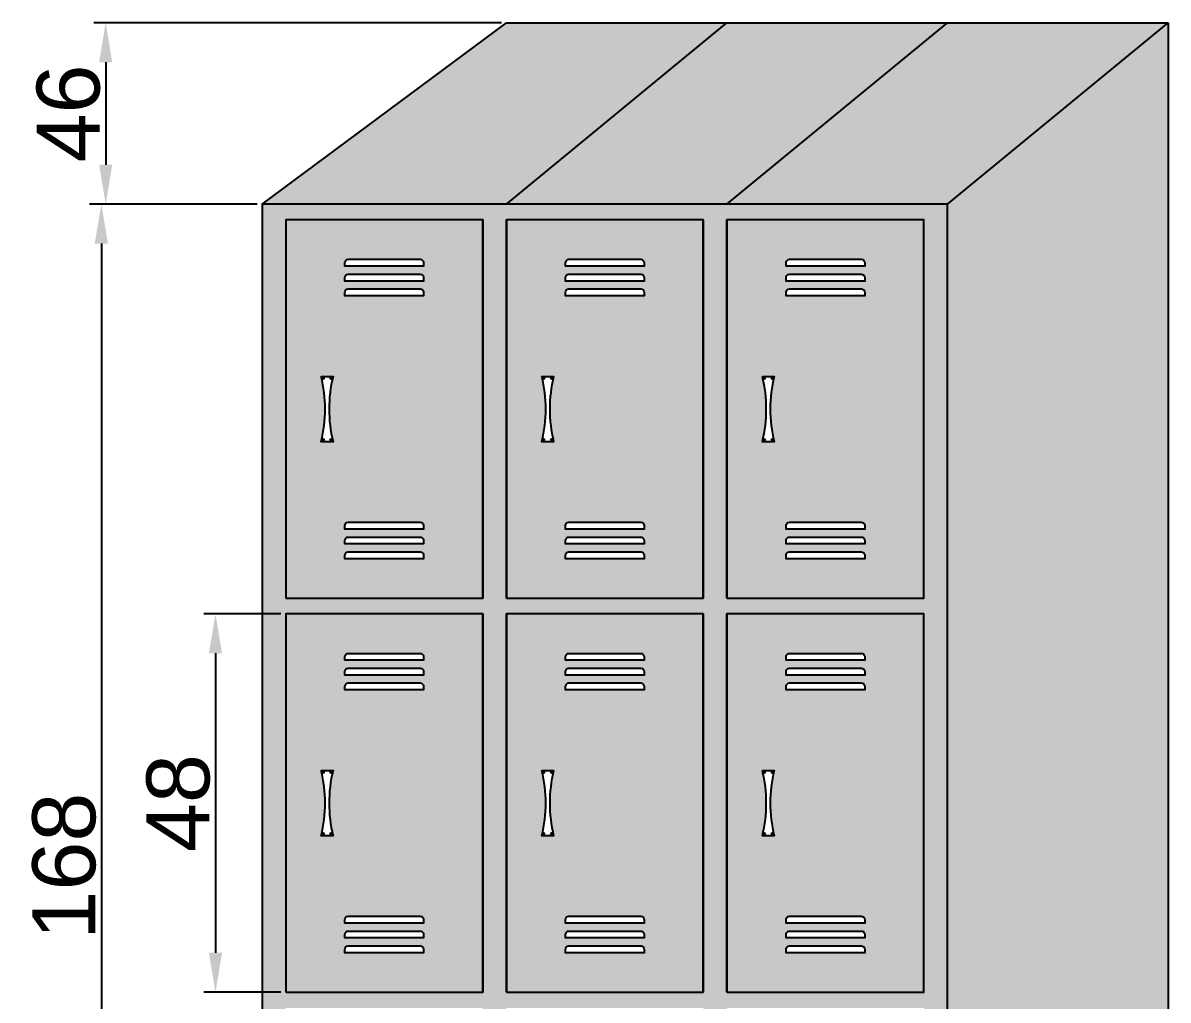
# Model space of a CAD drawing. Header units: millimetres. Extents: x 6614975 to 6624097, y 8742145 to 8746891.
# Drawn here: x 6615339.6 to 6615485, y 8742586 to 8742710 of the extents above; entities that cross this region are included whole.
import ezdxf

# ---------------------------------------------------------------- set-up
doc = ezdxf.new("R2010")
doc.units = ezdxf.units.MM
doc.styles.get("Standard").update_dxf_attribs({"font": 'arial.ttf'})
doc.dimstyles.new('ISO-25', dxfattribs={"dimtxt": 8, "dimasz": 5, "dimexe": 1.5, "dimexo": 0.625, "dimtad": 1, "dimtxsty": 'Standard', "dimcen": 2.5, "dimclrd": 1, "dimclre": 1, "dimclrt": 143, "dimadec": 0, "dimazin": 0, "dimtfac": 1, "dimtmove": 0, "dimatfit": 3, "dimfxl": 1, "dimarcsym": 0})

# ---------------------------------------------------------------- blocks, each defined once
blk = doc.blocks.new('*D218')
at = {"color": 1, "lineweight": -2, "transparency": 16777216}
for p, q in [((6615369.33, 8742687.04), (6615348.05, 8742687.04)), ((6615369.33, 8742519.04), (6615348.05, 8742519.04))]:
    blk.add_line(p, q, dxfattribs=at)
at = {"color": 1, "linetype": 'Continuous', "lineweight": -2, "transparency": 16777216}
blk.add_line((6615349.55, 8742682.04), (6615349.55, 8742524.04), dxfattribs=at)
at = {"color": 1, "transparency": 16777216}
for points in [[(6615348.72, 8742682.04), (6615350.38, 8742682.04), (6615349.55, 8742687.04)], [(6615348.72, 8742524.04), (6615350.38, 8742524.04), (6615349.55, 8742519.04)]]:
    blk.add_solid(points, dxfattribs=at)
at = {"layer": 'Defpoints', "color": 0, "transparency": 16777216}
for p in [(6615369.96, 8742687.04), (6615349.55, 8742519.04), (6615369.96, 8742519.04)]:
    blk.add_point(p, dxfattribs=at)
at = {"color": 143, "transparency": 16777216, "insert": (6615344.84, 8742603.04), "char_height": 8, "attachment_point": 5, "rotation": 90}
blk.add_mtext('168', dxfattribs=at)
blk = doc.blocks.new('*D219')
at = {"color": 1, "lineweight": -2, "transparency": 16777216}
for p, q in [((6615372.33, 8742635.04), (6615362.54, 8742635.04)), ((6615372.33, 8742587.04), (6615362.54, 8742587.04))]:
    blk.add_line(p, q, dxfattribs=at)
at = {"color": 1, "linetype": 'Continuous', "lineweight": -2, "transparency": 16777216}
blk.add_line((6615364.04, 8742630.04), (6615364.04, 8742592.04), dxfattribs=at)
at = {"color": 1, "transparency": 16777216}
for points in [[(6615363.2, 8742630.04), (6615364.87, 8742630.04), (6615364.04, 8742635.04)], [(6615363.2, 8742592.04), (6615364.87, 8742592.04), (6615364.04, 8742587.04)]]:
    blk.add_solid(points, dxfattribs=at)
at = {"layer": 'Defpoints', "color": 0, "transparency": 16777216}
for p in [(6615372.96, 8742635.04), (6615364.04, 8742587.04), (6615372.96, 8742587.04)]:
    blk.add_point(p, dxfattribs=at)
at = {"color": 143, "transparency": 16777216, "insert": (6615359.33, 8742611.04), "char_height": 8, "attachment_point": 5, "rotation": 90}
blk.add_mtext('48', dxfattribs=at)
blk = doc.blocks.new('*D221')
at = {"color": 1, "lineweight": -2, "transparency": 16777216}
for p, q in [((6615400.33, 8742710.04), (6615348.6, 8742710.04)), ((6615369.33, 8742687.04), (6615348.6, 8742687.04))]:
    blk.add_line(p, q, dxfattribs=at)
at = {"color": 1, "linetype": 'Continuous', "lineweight": -2, "transparency": 16777216}
blk.add_line((6615350.1, 8742705.04), (6615350.1, 8742692.04), dxfattribs=at)
at = {"color": 1, "transparency": 16777216}
for points in [[(6615349.27, 8742705.04), (6615350.93, 8742705.04), (6615350.1, 8742710.04)], [(6615349.27, 8742692.04), (6615350.93, 8742692.04), (6615350.1, 8742687.04)]]:
    blk.add_solid(points, dxfattribs=at)
at = {"layer": 'Defpoints', "color": 0, "transparency": 16777216}
for p in [(6615400.96, 8742710.04), (6615350.1, 8742687.04), (6615369.96, 8742687.04)]:
    blk.add_point(p, dxfattribs=at)
at = {"color": 143, "transparency": 16777216, "insert": (6615345.39, 8742698.54), "char_height": 8, "attachment_point": 5, "rotation": 90}
blk.add_mtext('46', dxfattribs=at)

msp = doc.modelspace()

# ---------------------------------------------------------------- hatches: boundary and pattern name
h = msp.add_hatch(color=8)
h.dxf.hatch_style = 1
h.paths.add_polyline_path([(6615428.959, 8742710.037), (6615400.959, 8742710.037), (6615369.959, 8742687.037), (6615400.959, 8742687.037)])
h = msp.add_hatch(color=8)
h.dxf.hatch_style = 1
h.paths.add_polyline_path([(6615456.959, 8742710.037), (6615428.959, 8742710.037), (6615400.959, 8742687.037), (6615428.959, 8742687.037)])
h = msp.add_hatch(color=8)
h.dxf.hatch_style = 1
h.paths.add_polyline_path([(6615484.959, 8742710.037), (6615456.959, 8742710.037), (6615428.959, 8742687.037), (6615456.959, 8742687.037)])
h = msp.add_hatch(color=8)
h.dxf.hatch_style = 1
h.paths.add_polyline_path([(6615484.959, 8742710.037), (6615456.959, 8742687.037), (6615456.959, 8742533.872), (6615481.959, 8742557.037), (6615481.959, 8742542.037), (6615484.959, 8742542.037)])
h = msp.add_hatch(color=8)
h.dxf.hatch_style = 1
h.paths.add_polyline_path([(6615456.959, 8742687.037), (6615425.959, 8742687.037), (6615397.959, 8742687.037), (6615369.959, 8742687.037), (6615369.959, 8742519.037), (6615372.959, 8742519.037), (6615372.959, 8742534.037), (6615397.959, 8742534.037), (6615428.959, 8742534.037), (6615453.959, 8742534.037), (6615453.959, 8742519.037), (6615456.959, 8742519.037)])
h.paths.add_polyline_path([(6615428.959, 8742635.037), (6615453.959, 8742635.037), (6615453.959, 8742587.037), (6615428.959, 8742587.037)], flags=16)
h.paths.add_polyline_path([(6615425.959, 8742587.037), (6615400.959, 8742587.037), (6615400.959, 8742635.037), (6615425.959, 8742635.037)], flags=16)
h.paths.add_polyline_path([(6615428.959, 8742637.037), (6615428.959, 8742685.037), (6615453.959, 8742685.037), (6615453.959, 8742637.037)], flags=16)
h.paths.add_polyline_path([(6615425.959, 8742637.037), (6615400.959, 8742637.037), (6615400.959, 8742685.037), (6615425.959, 8742685.037)], flags=16)
h.paths.add_polyline_path([(6615436.899, 8742630.037), (6615446.018, 8742630.037, -0.4142136), (6615446.459, 8742629.597), (6615446.459, 8742629.157), (6615436.459, 8742629.157), (6615436.459, 8742629.597, -0.4142136)], flags=0)
h.paths.add_polyline_path([(6615418.459, 8742629.597), (6615418.459, 8742629.157), (6615408.459, 8742629.157), (6615408.459, 8742629.597, -0.4142136), (6615408.899, 8742630.037), (6615418.018, 8742630.037, -0.4142136)], flags=0)
h.paths.add_polyline_path([(6615436.899, 8742628.157), (6615446.018, 8742628.157, -0.4142136), (6615446.459, 8742627.716), (6615446.459, 8742627.276), (6615436.459, 8742627.276), (6615436.459, 8742627.716, -0.4142136)], flags=0)
h.paths.add_polyline_path([(6615418.459, 8742627.716), (6615418.459, 8742627.276), (6615408.459, 8742627.276), (6615408.459, 8742627.716, -0.4142136), (6615408.899, 8742628.157), (6615418.018, 8742628.157, -0.4142136)], flags=0)
h.paths.add_polyline_path([(6615436.899, 8742626.276), (6615446.018, 8742626.276, -0.4142136), (6615446.459, 8742625.835), (6615446.459, 8742625.395), (6615436.459, 8742625.395), (6615436.459, 8742625.835, -0.4142136)], flags=0)
h.paths.add_polyline_path([(6615436.459, 8742642.037), (6615436.459, 8742642.478, -0.4142136), (6615436.899, 8742642.918), (6615446.018, 8742642.918, -0.4142136), (6615446.459, 8742642.478), (6615446.459, 8742642.037)], flags=0)
h.paths.add_polyline_path([(6615418.459, 8742625.835), (6615418.459, 8742625.395), (6615408.459, 8742625.395), (6615408.459, 8742625.835, -0.4142136), (6615408.899, 8742626.276), (6615418.018, 8742626.276, -0.4142136)], flags=0)
h.paths.add_polyline_path([(6615418.459, 8742642.037), (6615408.459, 8742642.037), (6615408.459, 8742642.478, -0.4142136), (6615408.899, 8742642.918), (6615418.018, 8742642.918, -0.4142136), (6615418.459, 8742642.478)], flags=0)
h.paths.add_polyline_path([(6615436.459, 8742643.918), (6615436.459, 8742644.359, -0.4142136), (6615436.899, 8742644.799), (6615446.018, 8742644.799, -0.4142136), (6615446.459, 8742644.359), (6615446.459, 8742643.918)], flags=0)
h.paths.add_polyline_path([(6615418.459, 8742643.918), (6615408.459, 8742643.918), (6615408.459, 8742644.359, -0.4142136), (6615408.899, 8742644.799), (6615418.018, 8742644.799, -0.4142136), (6615418.459, 8742644.359)], flags=0)
h.paths.add_polyline_path([(6615436.459, 8742645.799), (6615436.459, 8742646.24, -0.4142136), (6615436.899, 8742646.68), (6615446.018, 8742646.68, -0.4142136), (6615446.459, 8742646.24), (6615446.459, 8742645.799)], flags=0)
h.paths.add_polyline_path([(6615418.459, 8742645.799), (6615408.459, 8742645.799), (6615408.459, 8742646.24, -0.4142136), (6615408.899, 8742646.68), (6615418.018, 8742646.68, -0.4142136), (6615418.459, 8742646.24)], flags=0)
h.paths.add_polyline_path([(6615433.459, 8742615.179), (6615434.959, 8742615.179, 0.1207012), (6615434.959, 8742606.896), (6615433.459, 8742606.896, 0.120703)], flags=0)
h.paths.add_polyline_path([(6615433.809, 8742614.929, -1), (6615433.609, 8742614.929, -1)], flags=0)
h.paths.add_polyline_path([(6615434.809, 8742614.929, -1), (6615434.609, 8742614.929, -1)], flags=0)
h.paths.add_polyline_path([(6615433.459, 8742665.179), (6615434.959, 8742665.179, 0.1207012), (6615434.959, 8742656.896), (6615433.459, 8742656.896, 0.120703)], flags=0)
h.paths.add_polyline_path([(6615433.609, 8742657.146, -1), (6615433.809, 8742657.146, -1)], flags=0)
h.paths.add_polyline_path([(6615434.609, 8742657.146, -1), (6615434.809, 8742657.146, -1)], flags=0)
h.paths.add_polyline_path([(6615433.809, 8742607.146, -1), (6615433.609, 8742607.146, -1)], flags=0)
h.paths.add_polyline_path([(6615434.809, 8742607.146, -1), (6615434.609, 8742607.146, -1)], flags=0)
h.paths.add_polyline_path([(6615406.959, 8742615.179, 0.1207012), (6615406.959, 8742606.896), (6615405.459, 8742606.896, 0.120703), (6615405.459, 8742615.179)], flags=0)
h.paths.add_polyline_path([(6615406.609, 8742614.929, -1), (6615406.809, 8742614.929, -1)], flags=0)
h.paths.add_polyline_path([(6615405.609, 8742614.929, -1), (6615405.809, 8742614.929, -1)], flags=0)
h.paths.add_polyline_path([(6615397.959, 8742587.037), (6615372.959, 8742587.037), (6615372.959, 8742635.037), (6615397.959, 8742635.037)], flags=16)
h.paths.add_polyline_path([(6615397.959, 8742637.037), (6615372.959, 8742637.037), (6615372.959, 8742685.037), (6615397.959, 8742685.037)], flags=16)
h.paths.add_polyline_path([(6615406.959, 8742656.896), (6615405.459, 8742656.896, 0.120703), (6615405.459, 8742665.179), (6615406.959, 8742665.179, 0.1207012)], flags=0)
h.paths.add_polyline_path([(6615406.609, 8742657.146, -1), (6615406.809, 8742657.146, -1)], flags=0)
h.paths.add_polyline_path([(6615433.609, 8742664.929, -1), (6615433.809, 8742664.929, -1)], flags=0)
h.paths.add_polyline_path([(6615434.609, 8742664.929, -1), (6615434.809, 8742664.929, -1)], flags=0)
h.paths.add_polyline_path([(6615405.609, 8742657.146, -1), (6615405.809, 8742657.146, -1)], flags=0)
h.paths.add_polyline_path([(6615406.609, 8742607.146, -1), (6615406.809, 8742607.146, -1)], flags=0)
h.paths.add_polyline_path([(6615405.609, 8742607.146, -1), (6615405.809, 8742607.146, -1)], flags=0)
h.paths.add_polyline_path([(6615406.609, 8742664.929, -1), (6615406.809, 8742664.929, -1)], flags=0)
h.paths.add_polyline_path([(6615390.459, 8742629.597), (6615390.459, 8742629.157), (6615380.459, 8742629.157), (6615380.459, 8742629.597, -0.4142136), (6615380.899, 8742630.037), (6615390.018, 8742630.037, -0.4142136)], flags=0)
h.paths.add_polyline_path([(6615390.459, 8742627.716), (6615390.459, 8742627.276), (6615380.459, 8742627.276), (6615380.459, 8742627.716, -0.4142136), (6615380.899, 8742628.157), (6615390.018, 8742628.157, -0.4142136)], flags=0)
h.paths.add_polyline_path([(6615405.609, 8742664.929, -1), (6615405.809, 8742664.929, -1)], flags=0)
h.paths.add_polyline_path([(6615390.459, 8742642.037), (6615380.459, 8742642.037), (6615380.459, 8742642.478, -0.4142136), (6615380.899, 8742642.918), (6615390.018, 8742642.918, -0.4142136), (6615390.459, 8742642.478)], flags=0)
h.paths.add_polyline_path([(6615390.459, 8742625.835), (6615390.459, 8742625.395), (6615380.459, 8742625.395), (6615380.459, 8742625.835, -0.4142136), (6615380.899, 8742626.276), (6615390.018, 8742626.276, -0.4142136)], flags=0)
h.paths.add_polyline_path([(6615436.899, 8742596.68), (6615446.018, 8742596.68, -0.4142136), (6615446.459, 8742596.24), (6615446.459, 8742595.799), (6615436.459, 8742595.799), (6615436.459, 8742596.24, -0.4142136)], flags=0)
h.paths.add_polyline_path([(6615418.459, 8742596.24), (6615418.459, 8742595.799), (6615408.459, 8742595.799), (6615408.459, 8742596.24, -0.4142136), (6615408.899, 8742596.68), (6615418.018, 8742596.68, -0.4142136)], flags=0)
h.paths.add_polyline_path([(6615390.459, 8742643.918), (6615380.459, 8742643.918), (6615380.459, 8742644.359, -0.4142136), (6615380.899, 8742644.799), (6615390.018, 8742644.799, -0.4142136), (6615390.459, 8742644.359)], flags=0)
h.paths.add_polyline_path([(6615390.459, 8742645.799), (6615380.459, 8742645.799), (6615380.459, 8742646.24, -0.4142136), (6615380.899, 8742646.68), (6615390.018, 8742646.68, -0.4142136), (6615390.459, 8742646.24)], flags=0)
h.paths.add_polyline_path([(6615436.899, 8742594.799), (6615446.018, 8742594.799, -0.4142136), (6615446.459, 8742594.359), (6615446.459, 8742593.918), (6615436.459, 8742593.918), (6615436.459, 8742594.359, -0.4142136)], flags=0)
h.paths.add_polyline_path([(6615418.459, 8742594.359), (6615418.459, 8742593.918), (6615408.459, 8742593.918), (6615408.459, 8742594.359, -0.4142136), (6615408.899, 8742594.799), (6615418.018, 8742594.799, -0.4142136)], flags=0)
h.paths.add_polyline_path([(6615436.899, 8742592.918), (6615446.018, 8742592.918, -0.4142136), (6615446.459, 8742592.478), (6615446.459, 8742592.037), (6615436.459, 8742592.037), (6615436.459, 8742592.478, -0.4142136)], flags=0)
h.paths.add_polyline_path([(6615418.459, 8742592.478), (6615418.459, 8742592.037), (6615408.459, 8742592.037), (6615408.459, 8742592.478, -0.4142136), (6615408.899, 8742592.918), (6615418.018, 8742592.918, -0.4142136)], flags=0)
h.paths.add_polyline_path([(6615436.459, 8742675.395), (6615436.459, 8742675.835, -0.4142136), (6615436.899, 8742676.276), (6615446.018, 8742676.276, -0.4142136), (6615446.459, 8742675.835), (6615446.459, 8742675.395)], flags=0)
h.paths.add_polyline_path([(6615418.459, 8742675.395), (6615408.459, 8742675.395), (6615408.459, 8742675.835, -0.4142136), (6615408.899, 8742676.276), (6615418.018, 8742676.276, -0.4142136), (6615418.459, 8742675.835)], flags=0)
h.paths.add_polyline_path([(6615436.459, 8742677.276), (6615436.459, 8742677.716, -0.4142136), (6615436.899, 8742678.157), (6615446.018, 8742678.157, -0.4142136), (6615446.459, 8742677.716), (6615446.459, 8742677.276)], flags=0)
h.paths.add_polyline_path([(6615418.459, 8742677.276), (6615408.459, 8742677.276), (6615408.459, 8742677.716, -0.4142136), (6615408.899, 8742678.157), (6615418.018, 8742678.157, -0.4142136), (6615418.459, 8742677.716)], flags=0)
h.paths.add_polyline_path([(6615436.459, 8742679.157), (6615436.459, 8742679.597, -0.4142136), (6615436.899, 8742680.037), (6615446.018, 8742680.037, -0.4142136), (6615446.459, 8742679.597), (6615446.459, 8742679.157)], flags=0)
h.paths.add_polyline_path([(6615418.459, 8742679.157), (6615408.459, 8742679.157), (6615408.459, 8742679.597, -0.4142136), (6615408.899, 8742680.037), (6615418.018, 8742680.037, -0.4142136), (6615418.459, 8742679.597)], flags=0)
h.paths.add_polyline_path([(6615428.959, 8742585.037), (6615453.959, 8742585.037), (6615453.959, 8742537.037), (6615428.959, 8742537.037)], flags=16)
h.paths.add_polyline_path([(6615425.959, 8742585.037), (6615425.959, 8742537.037), (6615400.959, 8742537.037), (6615400.959, 8742585.037)], flags=16)
h.paths.add_polyline_path([(6615378.959, 8742615.179, 0.1207012), (6615378.959, 8742606.896), (6615377.459, 8742606.896, 0.120703), (6615377.459, 8742615.179)], flags=0)
h.paths.add_polyline_path([(6615378.609, 8742614.929, -1), (6615378.809, 8742614.929, -1)], flags=0)
h.paths.add_polyline_path([(6615390.459, 8742596.24), (6615390.459, 8742595.799), (6615380.459, 8742595.799), (6615380.459, 8742596.24, -0.4142136), (6615380.899, 8742596.68), (6615390.018, 8742596.68, -0.4142136)], flags=0)
h.paths.add_polyline_path([(6615377.609, 8742614.929, -1), (6615377.809, 8742614.929, -1)], flags=0)
h.paths.add_polyline_path([(6615378.959, 8742656.896), (6615377.459, 8742656.896, 0.120703), (6615377.459, 8742665.179), (6615378.959, 8742665.179, 0.1207012)], flags=0)
h.paths.add_polyline_path([(6615378.609, 8742657.146, -1), (6615378.809, 8742657.146, -1)], flags=0)
h.paths.add_polyline_path([(6615390.459, 8742594.359), (6615390.459, 8742593.918), (6615380.459, 8742593.918), (6615380.459, 8742594.359, -0.4142136), (6615380.899, 8742594.799), (6615390.018, 8742594.799, -0.4142136)], flags=0)
h.paths.add_polyline_path([(6615436.899, 8742580.037), (6615446.018, 8742580.037, -0.4142136), (6615446.459, 8742579.597), (6615446.459, 8742579.157), (6615436.459, 8742579.157), (6615436.459, 8742579.597, -0.4142136)], flags=0)
h.paths.add_polyline_path([(6615418.018, 8742580.037, -0.4142136), (6615418.459, 8742579.597), (6615418.459, 8742579.157), (6615408.459, 8742579.157), (6615408.459, 8742579.597, -0.4142136), (6615408.899, 8742580.037)], flags=0)
h.paths.add_polyline_path([(6615377.609, 8742657.146, -1), (6615377.809, 8742657.146, -1)], flags=0)
h.paths.add_polyline_path([(6615390.459, 8742592.478), (6615390.459, 8742592.037), (6615380.459, 8742592.037), (6615380.459, 8742592.478, -0.4142136), (6615380.899, 8742592.918), (6615390.018, 8742592.918, -0.4142136)], flags=0)
h.paths.add_polyline_path([(6615390.459, 8742675.395), (6615380.459, 8742675.395), (6615380.459, 8742675.835, -0.4142136), (6615380.899, 8742676.276), (6615390.018, 8742676.276, -0.4142136), (6615390.459, 8742675.835)], flags=0)
h.paths.add_polyline_path([(6615378.609, 8742607.146, -1), (6615378.809, 8742607.146, -1)], flags=0)
h.paths.add_polyline_path([(6615436.899, 8742578.157), (6615446.018, 8742578.157, -0.4142136), (6615446.459, 8742577.716), (6615446.459, 8742577.276), (6615436.459, 8742577.276), (6615436.459, 8742577.716, -0.4142136)], flags=0)
h.paths.add_polyline_path([(6615418.018, 8742578.157, -0.4142136), (6615418.459, 8742577.716), (6615418.459, 8742577.276), (6615408.459, 8742577.276), (6615408.459, 8742577.716, -0.4142136), (6615408.899, 8742578.157)], flags=0)
h.paths.add_polyline_path([(6615377.609, 8742607.146, -1), (6615377.809, 8742607.146, -1)], flags=0)
h.paths.add_polyline_path([(6615390.459, 8742677.276), (6615380.459, 8742677.276), (6615380.459, 8742677.716, -0.4142136), (6615380.899, 8742678.157), (6615390.018, 8742678.157, -0.4142136), (6615390.459, 8742677.716)], flags=0)
h.paths.add_polyline_path([(6615397.959, 8742585.037), (6615397.959, 8742537.037), (6615372.959, 8742537.037), (6615372.959, 8742585.037)], flags=16)
h.paths.add_polyline_path([(6615378.609, 8742664.929, -1), (6615378.809, 8742664.929, -1)], flags=0)
h.paths.add_polyline_path([(6615436.899, 8742576.276), (6615446.018, 8742576.276, -0.4142136), (6615446.459, 8742575.835), (6615446.459, 8742575.395), (6615436.459, 8742575.395), (6615436.459, 8742575.835, -0.4142136)], flags=0)
h.paths.add_polyline_path([(6615418.018, 8742576.276, -0.4142136), (6615418.459, 8742575.835), (6615418.459, 8742575.395), (6615408.459, 8742575.395), (6615408.459, 8742575.835, -0.4142136), (6615408.899, 8742576.276)], flags=0)
h.paths.add_polyline_path([(6615390.459, 8742679.157), (6615380.459, 8742679.157), (6615380.459, 8742679.597, -0.4142136), (6615380.899, 8742680.037), (6615390.018, 8742680.037, -0.4142136), (6615390.459, 8742679.597)], flags=0)
h.paths.add_polyline_path([(6615377.609, 8742664.929, -1), (6615377.809, 8742664.929, -1)], flags=0)
h.paths.add_polyline_path([(6615390.459, 8742579.597), (6615390.459, 8742579.157), (6615380.459, 8742579.157), (6615380.459, 8742579.597, -0.4142136), (6615380.899, 8742580.037), (6615390.018, 8742580.037, -0.4142136)], flags=0)
h.paths.add_polyline_path([(6615390.459, 8742577.716), (6615390.459, 8742577.276), (6615380.459, 8742577.276), (6615380.459, 8742577.716, -0.4142136), (6615380.899, 8742578.157), (6615390.018, 8742578.157, -0.4142136)], flags=0)
h.paths.add_polyline_path([(6615390.459, 8742575.835), (6615390.459, 8742575.395), (6615380.459, 8742575.395), (6615380.459, 8742575.835, -0.4142136), (6615380.899, 8742576.276), (6615390.018, 8742576.276, -0.4142136)], flags=0)
h.paths.add_polyline_path([(6615433.459, 8742565.179), (6615434.959, 8742565.179, 0.1207012), (6615434.959, 8742556.896), (6615433.459, 8742556.896, 0.120703)], flags=0)
h.paths.add_polyline_path([(6615433.809, 8742564.929, -1), (6615433.609, 8742564.929, -1)], flags=0)
h.paths.add_polyline_path([(6615434.809, 8742564.929, -1), (6615434.609, 8742564.929, -1)], flags=0)
h.paths.add_polyline_path([(6615406.959, 8742565.179, 0.1207012), (6615406.959, 8742556.896), (6615405.459, 8742556.896, 0.120703), (6615405.459, 8742565.179)], flags=0)
h.paths.add_polyline_path([(6615406.809, 8742564.929, -1), (6615406.609, 8742564.929, -1)], flags=0)
h.paths.add_polyline_path([(6615405.809, 8742564.929, -1), (6615405.609, 8742564.929, -1)], flags=0)
h.paths.add_polyline_path([(6615433.809, 8742557.146, -1), (6615433.609, 8742557.146, -1)], flags=0)
h.paths.add_polyline_path([(6615434.809, 8742557.146, -1), (6615434.609, 8742557.146, -1)], flags=0)
h.paths.add_polyline_path([(6615406.809, 8742557.146, -1), (6615406.609, 8742557.146, -1)], flags=0)
h.paths.add_polyline_path([(6615405.809, 8742557.146, -1), (6615405.609, 8742557.146, -1)], flags=0)
h.paths.add_polyline_path([(6615378.959, 8742565.179, 0.1207012), (6615378.959, 8742556.896), (6615377.459, 8742556.896, 0.120703), (6615377.459, 8742565.179)], flags=0)
h.paths.add_polyline_path([(6615378.609, 8742564.929, -1), (6615378.809, 8742564.929, -1)], flags=0)
h.paths.add_polyline_path([(6615377.609, 8742564.929, -1), (6615377.809, 8742564.929, -1)], flags=0)
h.paths.add_polyline_path([(6615436.899, 8742546.68), (6615446.018, 8742546.68, -0.4142136), (6615446.459, 8742546.24), (6615446.459, 8742545.799), (6615436.459, 8742545.799), (6615436.459, 8742546.24, -0.4142136)], flags=0)
h.paths.add_polyline_path([(6615418.018, 8742546.68, -0.4142136), (6615418.459, 8742546.24), (6615418.459, 8742545.799), (6615408.459, 8742545.799), (6615408.459, 8742546.24, -0.4142136), (6615408.899, 8742546.68)], flags=0)
h.paths.add_polyline_path([(6615436.899, 8742544.799), (6615446.018, 8742544.799, -0.4142136), (6615446.459, 8742544.359), (6615446.459, 8742543.918), (6615436.459, 8742543.918), (6615436.459, 8742544.359, -0.4142136)], flags=0)
h.paths.add_polyline_path([(6615418.018, 8742544.799, -0.4142136), (6615418.459, 8742544.359), (6615418.459, 8742543.918), (6615408.459, 8742543.918), (6615408.459, 8742544.359, -0.4142136), (6615408.899, 8742544.799)], flags=0)
h.paths.add_polyline_path([(6615378.809, 8742557.146, -1), (6615378.609, 8742557.146, -1)], flags=0)
h.paths.add_polyline_path([(6615436.899, 8742542.918), (6615446.018, 8742542.918, -0.4142136), (6615446.459, 8742542.478), (6615446.459, 8742542.037), (6615436.459, 8742542.037), (6615436.459, 8742542.478, -0.4142136)], flags=0)
h.paths.add_polyline_path([(6615418.018, 8742542.918, -0.4142136), (6615418.459, 8742542.478), (6615418.459, 8742542.037), (6615408.459, 8742542.037), (6615408.459, 8742542.478, -0.4142136), (6615408.899, 8742542.918)], flags=0)
h.paths.add_polyline_path([(6615377.809, 8742557.146, -1), (6615377.609, 8742557.146, -1)], flags=0)
h.paths.add_polyline_path([(6615390.459, 8742546.24), (6615390.459, 8742545.799), (6615380.459, 8742545.799), (6615380.459, 8742546.24, -0.4142136), (6615380.899, 8742546.68), (6615390.018, 8742546.68, -0.4142136)], flags=0)
h.paths.add_polyline_path([(6615390.459, 8742544.359), (6615390.459, 8742543.918), (6615380.459, 8742543.918), (6615380.459, 8742544.359, -0.4142136), (6615380.899, 8742544.799), (6615390.018, 8742544.799, -0.4142136)], flags=0)
h.paths.add_polyline_path([(6615390.459, 8742542.478), (6615390.459, 8742542.037), (6615380.459, 8742542.037), (6615380.459, 8742542.478, -0.4142136), (6615380.899, 8742542.918), (6615390.018, 8742542.918, -0.4142136)], flags=0)
h = msp.add_hatch(color=8)
h.dxf.hatch_style = 1
h.paths.add_polyline_path([(6615397.959, 8742685.037), (6615372.959, 8742685.037), (6615372.959, 8742637.037), (6615397.959, 8742637.037)])
h.paths.add_polyline_path([(6615390.018, 8742646.68, -0.4142136), (6615390.459, 8742646.24), (6615390.459, 8742645.799), (6615380.459, 8742645.799), (6615380.459, 8742646.24, -0.4142136), (6615380.899, 8742646.68)], flags=16)
h.paths.add_polyline_path([(6615390.018, 8742644.799, -0.4142136), (6615390.459, 8742644.359), (6615390.459, 8742643.918), (6615380.459, 8742643.918), (6615380.459, 8742644.359, -0.4142136), (6615380.899, 8742644.799)], flags=16)
h.paths.add_polyline_path([(6615378.959, 8742656.896), (6615377.459, 8742656.896, 0.120703), (6615377.459, 8742665.179), (6615378.959, 8742665.179, 0.1207012)], flags=16)
h.paths.add_polyline_path([(6615378.609, 8742657.146, -1), (6615378.809, 8742657.146, -1)], flags=0)
h.paths.add_polyline_path([(6615377.609, 8742657.146, -1), (6615377.809, 8742657.146, -1)], flags=0)
h.paths.add_polyline_path([(6615390.018, 8742642.918, -0.4142136), (6615390.459, 8742642.478), (6615390.459, 8742642.037), (6615380.459, 8742642.037), (6615380.459, 8742642.478, -0.4142136), (6615380.899, 8742642.918)], flags=16)
h.paths.add_polyline_path([(6615378.609, 8742664.929, -1), (6615378.809, 8742664.929, -1)], flags=0)
h.paths.add_polyline_path([(6615377.609, 8742664.929, -1), (6615377.809, 8742664.929, -1)], flags=0)
h.paths.add_polyline_path([(6615390.459, 8742675.395), (6615380.459, 8742675.395), (6615380.459, 8742675.835, -0.4142136), (6615380.899, 8742676.276), (6615390.018, 8742676.276, -0.4142136), (6615390.459, 8742675.835)], flags=16)
h.paths.add_polyline_path([(6615390.459, 8742677.276), (6615380.459, 8742677.276), (6615380.459, 8742677.716, -0.4142136), (6615380.899, 8742678.157), (6615390.018, 8742678.157, -0.4142136), (6615390.459, 8742677.716)], flags=16)
h.paths.add_polyline_path([(6615390.459, 8742679.157), (6615380.459, 8742679.157), (6615380.459, 8742679.597, -0.4142136), (6615380.899, 8742680.037), (6615390.018, 8742680.037, -0.4142136), (6615390.459, 8742679.597)], flags=16)
h = msp.add_hatch(color=8)
h.dxf.hatch_style = 1
h.paths.add_polyline_path([(6615425.959, 8742685.037), (6615400.959, 8742685.037), (6615400.959, 8742637.037), (6615425.959, 8742637.037)])
h.paths.add_polyline_path([(6615406.959, 8742656.896), (6615405.459, 8742656.896, 0.120703), (6615405.459, 8742665.179), (6615406.959, 8742665.179, 0.1207012)], flags=16)
h.paths.add_polyline_path([(6615406.609, 8742657.146, -1), (6615406.809, 8742657.146, -1)], flags=0)
h.paths.add_polyline_path([(6615406.609, 8742664.929, -1), (6615406.809, 8742664.929, -1)], flags=0)
h.paths.add_polyline_path([(6615405.609, 8742657.146, -1), (6615405.809, 8742657.146, -1)], flags=0)
h.paths.add_polyline_path([(6615405.609, 8742664.929, -1), (6615405.809, 8742664.929, -1)], flags=0)
h.paths.add_polyline_path([(6615418.018, 8742646.68, -0.4142136), (6615418.459, 8742646.24), (6615418.459, 8742645.799), (6615408.459, 8742645.799), (6615408.459, 8742646.24, -0.4142136), (6615408.899, 8742646.68)], flags=16)
h.paths.add_polyline_path([(6615418.018, 8742644.799, -0.4142136), (6615418.459, 8742644.359), (6615418.459, 8742643.918), (6615408.459, 8742643.918), (6615408.459, 8742644.359, -0.4142136), (6615408.899, 8742644.799)], flags=16)
h.paths.add_polyline_path([(6615408.459, 8742675.395), (6615408.459, 8742675.835, -0.4142136), (6615408.899, 8742676.276), (6615418.018, 8742676.276, -0.4142136), (6615418.459, 8742675.835), (6615418.459, 8742675.395)], flags=16)
h.paths.add_polyline_path([(6615418.018, 8742642.918, -0.4142136), (6615418.459, 8742642.478), (6615418.459, 8742642.037), (6615408.459, 8742642.037), (6615408.459, 8742642.478, -0.4142136), (6615408.899, 8742642.918)], flags=16)
h.paths.add_polyline_path([(6615408.459, 8742677.276), (6615408.459, 8742677.716, -0.4142136), (6615408.899, 8742678.157), (6615418.018, 8742678.157, -0.4142136), (6615418.459, 8742677.716), (6615418.459, 8742677.276)], flags=16)
h.paths.add_polyline_path([(6615408.459, 8742679.157), (6615408.459, 8742679.597, -0.4142136), (6615408.899, 8742680.037), (6615418.018, 8742680.037, -0.4142136), (6615418.459, 8742679.597), (6615418.459, 8742679.157)], flags=16)
h = msp.add_hatch(color=8)
h.dxf.hatch_style = 1
h.paths.add_polyline_path([(6615453.959, 8742685.037), (6615428.959, 8742685.037), (6615428.959, 8742637.037), (6615453.959, 8742637.037)])
h.paths.add_polyline_path([(6615434.959, 8742656.896), (6615433.459, 8742656.896, 0.120703), (6615433.459, 8742665.179), (6615434.959, 8742665.179, 0.1207012)], flags=16)
h.paths.add_polyline_path([(6615434.609, 8742657.146, -1), (6615434.809, 8742657.146, -1)], flags=0)
h.paths.add_polyline_path([(6615434.609, 8742664.929, -1), (6615434.809, 8742664.929, -1)], flags=0)
h.paths.add_polyline_path([(6615433.609, 8742657.146, -1), (6615433.809, 8742657.146, -1)], flags=0)
h.paths.add_polyline_path([(6615433.609, 8742664.929, -1), (6615433.809, 8742664.929, -1)], flags=0)
h.paths.add_polyline_path([(6615446.018, 8742646.68, -0.4142136), (6615446.459, 8742646.24), (6615446.459, 8742645.799), (6615436.459, 8742645.799), (6615436.459, 8742646.24, -0.4142136), (6615436.899, 8742646.68)], flags=16)
h.paths.add_polyline_path([(6615436.459, 8742675.395), (6615436.459, 8742675.835, -0.4142136), (6615436.899, 8742676.276), (6615446.018, 8742676.276, -0.4142136), (6615446.459, 8742675.835), (6615446.459, 8742675.395)], flags=16)
h.paths.add_polyline_path([(6615446.018, 8742644.799, -0.4142136), (6615446.459, 8742644.359), (6615446.459, 8742643.918), (6615436.459, 8742643.918), (6615436.459, 8742644.359, -0.4142136), (6615436.899, 8742644.799)], flags=16)
h.paths.add_polyline_path([(6615436.459, 8742677.276), (6615436.459, 8742677.716, -0.4142136), (6615436.899, 8742678.157), (6615446.018, 8742678.157, -0.4142136), (6615446.459, 8742677.716), (6615446.459, 8742677.276)], flags=16)
h.paths.add_polyline_path([(6615446.018, 8742642.918, -0.4142136), (6615446.459, 8742642.478), (6615446.459, 8742642.037), (6615436.459, 8742642.037), (6615436.459, 8742642.478, -0.4142136), (6615436.899, 8742642.918)], flags=16)
h.paths.add_polyline_path([(6615436.459, 8742679.157), (6615436.459, 8742679.597, -0.4142136), (6615436.899, 8742680.037), (6615446.018, 8742680.037, -0.4142136), (6615446.459, 8742679.597), (6615446.459, 8742679.157)], flags=16)
h = msp.add_hatch(color=8)
h.dxf.hatch_style = 1
h.paths.add_polyline_path([(6615397.959, 8742635.037), (6615372.959, 8742635.037), (6615372.959, 8742587.037), (6615397.959, 8742587.037)])
h.paths.add_polyline_path([(6615378.959, 8742615.179, 0.1207012), (6615378.959, 8742606.896), (6615377.459, 8742606.896, 0.120703), (6615377.459, 8742615.179)], flags=16)
h.paths.add_polyline_path([(6615378.609, 8742614.929, -1), (6615378.809, 8742614.929, -1)], flags=0)
h.paths.add_polyline_path([(6615377.609, 8742614.929, -1), (6615377.809, 8742614.929, -1)], flags=0)
h.paths.add_polyline_path([(6615378.609, 8742607.146, -1), (6615378.809, 8742607.146, -1)], flags=0)
h.paths.add_polyline_path([(6615380.459, 8742625.395), (6615380.459, 8742625.835, -0.4142136), (6615380.899, 8742626.276), (6615390.018, 8742626.276, -0.4142136), (6615390.459, 8742625.835), (6615390.459, 8742625.395)], flags=16)
h.paths.add_polyline_path([(6615377.609, 8742607.146, -1), (6615377.809, 8742607.146, -1)], flags=0)
h.paths.add_polyline_path([(6615380.459, 8742627.276), (6615380.459, 8742627.716, -0.4142136), (6615380.899, 8742628.157), (6615390.018, 8742628.157, -0.4142136), (6615390.459, 8742627.716), (6615390.459, 8742627.276)], flags=16)
h.paths.add_polyline_path([(6615380.459, 8742629.157), (6615380.459, 8742629.597, -0.4142136), (6615380.899, 8742630.037), (6615390.018, 8742630.037, -0.4142136), (6615390.459, 8742629.597), (6615390.459, 8742629.157)], flags=16)
h.paths.add_polyline_path([(6615390.018, 8742596.68, -0.4142136), (6615390.459, 8742596.24), (6615390.459, 8742595.799), (6615380.459, 8742595.799), (6615380.459, 8742596.24, -0.4142136), (6615380.899, 8742596.68)], flags=16)
h.paths.add_polyline_path([(6615390.018, 8742594.799, -0.4142136), (6615390.459, 8742594.359), (6615390.459, 8742593.918), (6615380.459, 8742593.918), (6615380.459, 8742594.359, -0.4142136), (6615380.899, 8742594.799)], flags=16)
h.paths.add_polyline_path([(6615390.018, 8742592.918, -0.4142136), (6615390.459, 8742592.478), (6615390.459, 8742592.037), (6615380.459, 8742592.037), (6615380.459, 8742592.478, -0.4142136), (6615380.899, 8742592.918)], flags=16)
h = msp.add_hatch(color=8)
h.dxf.hatch_style = 1
h.paths.add_polyline_path([(6615425.959, 8742635.037), (6615400.959, 8742635.037), (6615400.959, 8742587.037), (6615425.959, 8742587.037)])
h.paths.add_polyline_path([(6615418.459, 8742625.395), (6615408.459, 8742625.395), (6615408.459, 8742625.835, -0.4142136), (6615408.899, 8742626.276), (6615418.018, 8742626.276, -0.4142136), (6615418.459, 8742625.835)], flags=16)
h.paths.add_polyline_path([(6615418.459, 8742627.276), (6615408.459, 8742627.276), (6615408.459, 8742627.716, -0.4142136), (6615408.899, 8742628.157), (6615418.018, 8742628.157, -0.4142136), (6615418.459, 8742627.716)], flags=16)
h.paths.add_polyline_path([(6615418.459, 8742629.157), (6615408.459, 8742629.157), (6615408.459, 8742629.597, -0.4142136), (6615408.899, 8742630.037), (6615418.018, 8742630.037, -0.4142136), (6615418.459, 8742629.597)], flags=16)
h.paths.add_polyline_path([(6615406.959, 8742615.179, 0.1207012), (6615406.959, 8742606.896), (6615405.459, 8742606.896, 0.120703), (6615405.459, 8742615.179)], flags=16)
h.paths.add_polyline_path([(6615406.609, 8742614.929, -1), (6615406.809, 8742614.929, -1)], flags=0)
h.paths.add_polyline_path([(6615405.609, 8742614.929, -1), (6615405.809, 8742614.929, -1)], flags=0)
h.paths.add_polyline_path([(6615406.609, 8742607.146, -1), (6615406.809, 8742607.146, -1)], flags=0)
h.paths.add_polyline_path([(6615405.609, 8742607.146, -1), (6615405.809, 8742607.146, -1)], flags=0)
h.paths.add_polyline_path([(6615418.459, 8742596.24), (6615418.459, 8742595.799), (6615408.459, 8742595.799), (6615408.459, 8742596.24, -0.4142136), (6615408.899, 8742596.68), (6615418.018, 8742596.68, -0.4142136)], flags=16)
h.paths.add_polyline_path([(6615418.459, 8742594.359), (6615418.459, 8742593.918), (6615408.459, 8742593.918), (6615408.459, 8742594.359, -0.4142136), (6615408.899, 8742594.799), (6615418.018, 8742594.799, -0.4142136)], flags=16)
h.paths.add_polyline_path([(6615418.018, 8742592.918, -0.4142136), (6615418.459, 8742592.478), (6615418.459, 8742592.037), (6615408.459, 8742592.037), (6615408.459, 8742592.478, -0.4142136), (6615408.899, 8742592.918)], flags=16)
h = msp.add_hatch(color=8)
h.dxf.hatch_style = 1
h.paths.add_polyline_path([(6615453.959, 8742635.037), (6615428.959, 8742635.037), (6615428.959, 8742587.037), (6615453.959, 8742587.037)])
h.paths.add_polyline_path([(6615434.959, 8742615.179, 0.1207012), (6615434.959, 8742606.896), (6615433.459, 8742606.896, 0.120703), (6615433.459, 8742615.179)], flags=16)
h.paths.add_polyline_path([(6615434.609, 8742614.929, -1), (6615434.809, 8742614.929, -1)], flags=0)
h.paths.add_polyline_path([(6615433.609, 8742614.929, -1), (6615433.809, 8742614.929, -1)], flags=0)
h.paths.add_polyline_path([(6615436.459, 8742625.395), (6615436.459, 8742625.835, -0.4142136), (6615436.899, 8742626.276), (6615446.018, 8742626.276, -0.4142136), (6615446.459, 8742625.835), (6615446.459, 8742625.395)], flags=16)
h.paths.add_polyline_path([(6615436.459, 8742627.276), (6615436.459, 8742627.716, -0.4142136), (6615436.899, 8742628.157), (6615446.018, 8742628.157, -0.4142136), (6615446.459, 8742627.716), (6615446.459, 8742627.276)], flags=16)
h.paths.add_polyline_path([(6615434.609, 8742607.146, -1), (6615434.809, 8742607.146, -1)], flags=0)
h.paths.add_polyline_path([(6615433.609, 8742607.146, -1), (6615433.809, 8742607.146, -1)], flags=0)
h.paths.add_polyline_path([(6615436.459, 8742629.157), (6615436.459, 8742629.597, -0.4142136), (6615436.899, 8742630.037), (6615446.018, 8742630.037, -0.4142136), (6615446.459, 8742629.597), (6615446.459, 8742629.157)], flags=16)
h.paths.add_polyline_path([(6615446.018, 8742596.68, -0.4142136), (6615446.459, 8742596.24), (6615446.459, 8742595.799), (6615436.459, 8742595.799), (6615436.459, 8742596.24, -0.4142136), (6615436.899, 8742596.68)], flags=16)
h.paths.add_polyline_path([(6615446.018, 8742594.799, -0.4142136), (6615446.459, 8742594.359), (6615446.459, 8742593.918), (6615436.459, 8742593.918), (6615436.459, 8742594.359, -0.4142136), (6615436.899, 8742594.799)], flags=16)
h.paths.add_polyline_path([(6615446.018, 8742592.918, -0.4142136), (6615446.459, 8742592.478), (6615446.459, 8742592.037), (6615436.459, 8742592.037), (6615436.459, 8742592.478, -0.4142136), (6615436.899, 8742592.918)], flags=16)

# ---------------------------------------------------------------- linework, layer by layer
at = {"color": 18, "true_color": 0x000000}
for p, q in [((6615369.959, 8742687.037), (6615400.959, 8742710.037)), ((6615400.959, 8742710.037), (6615484.959, 8742710.037)), ((6615400.959, 8742687.037), (6615428.959, 8742710.037)), ((6615428.959, 8742687.037), (6615456.959, 8742710.037)), ((6615456.959, 8742687.037), (6615484.959, 8742710.037)), ((6615484.959, 8742710.037), (6615484.959, 8742542.037)), ((6615377.709, 8742665.029), (6615377.709, 8742664.829)), ((6615378.709, 8742665.029), (6615378.709, 8742664.829)), ((6615405.709, 8742665.029), (6615405.709, 8742664.829)), ((6615406.709, 8742665.029), (6615406.709, 8742664.829)), ((6615433.709, 8742665.029), (6615433.709, 8742664.829)), ((6615434.709, 8742665.029), (6615434.709, 8742664.829)), ((6615377.609, 8742664.929), (6615377.809, 8742664.929)), ((6615378.609, 8742664.929), (6615378.809, 8742664.929)), ((6615405.609, 8742664.929), (6615405.809, 8742664.929)), ((6615406.609, 8742664.929), (6615406.809, 8742664.929)), ((6615433.609, 8742664.929), (6615433.809, 8742664.929)), ((6615434.609, 8742664.929), (6615434.809, 8742664.929)), ((6615377.609, 8742657.146), (6615377.809, 8742657.146)), ((6615377.709, 8742657.246), (6615377.709, 8742657.046)), ((6615378.609, 8742657.146), (6615378.809, 8742657.146)), ((6615378.709, 8742657.246), (6615378.709, 8742657.046)), ((6615405.609, 8742657.146), (6615405.809, 8742657.146)), ((6615405.709, 8742657.246), (6615405.709, 8742657.046)), ((6615406.609, 8742657.146), (6615406.809, 8742657.146)), ((6615406.709, 8742657.246), (6615406.709, 8742657.046)), ((6615433.609, 8742657.146), (6615433.809, 8742657.146)), ((6615433.709, 8742657.246), (6615433.709, 8742657.046)), ((6615434.609, 8742657.146), (6615434.809, 8742657.146)), ((6615434.709, 8742657.246), (6615434.709, 8742657.046)), ((6615377.609, 8742614.929), (6615377.809, 8742614.929)), ((6615377.709, 8742615.029), (6615377.709, 8742614.829)), ((6615378.609, 8742614.929), (6615378.809, 8742614.929)), ((6615378.709, 8742615.029), (6615378.709, 8742614.829)), ((6615405.609, 8742614.929), (6615405.809, 8742614.929)), ((6615405.709, 8742615.029), (6615405.709, 8742614.829)), ((6615406.609, 8742614.929), (6615406.809, 8742614.929)), ((6615406.709, 8742615.029), (6615406.709, 8742614.829)), ((6615433.609, 8742614.929), (6615433.809, 8742614.929)), ((6615433.709, 8742615.029), (6615433.709, 8742614.829)), ((6615434.609, 8742614.929), (6615434.809, 8742614.929)), ((6615434.709, 8742615.029), (6615434.709, 8742614.829)), ((6615377.609, 8742607.146), (6615377.809, 8742607.146)), ((6615377.709, 8742607.246), (6615377.709, 8742607.046)), ((6615378.609, 8742607.146), (6615378.809, 8742607.146)), ((6615378.709, 8742607.246), (6615378.709, 8742607.046)), ((6615405.609, 8742607.146), (6615405.809, 8742607.146)), ((6615405.709, 8742607.246), (6615405.709, 8742607.046)), ((6615406.609, 8742607.146), (6615406.809, 8742607.146)), ((6615406.709, 8742607.246), (6615406.709, 8742607.046)), ((6615433.609, 8742607.146), (6615433.809, 8742607.146)), ((6615433.709, 8742607.246), (6615433.709, 8742607.046)), ((6615434.609, 8742607.146), (6615434.809, 8742607.146)), ((6615434.709, 8742607.246), (6615434.709, 8742607.046))]:
    msp.add_line(p, q, dxfattribs=at)
for points in [[(6615400.959, 8742687.037), (6615369.959, 8742687.037), (6615369.959, 8742519.037), (6615372.959, 8742519.037), (6615372.959, 8742534.037), (6615397.959, 8742534.037)], [(6615428.959, 8742687.037), (6615397.959, 8742687.037)], [(6615428.959, 8742534.037), (6615453.959, 8742534.037), (6615453.959, 8742519.037), (6615456.959, 8742519.037), (6615456.959, 8742687.037), (6615425.959, 8742687.037)], [(6615397.959, 8742685.037), (6615397.959, 8742637.037)], [(6615400.959, 8742637.037), (6615400.959, 8742685.037)], [(6615425.959, 8742685.037), (6615425.959, 8742637.037)], [(6615428.959, 8742637.037), (6615428.959, 8742685.037)], [(6615397.959, 8742635.037), (6615397.959, 8742587.037)], [(6615400.959, 8742587.037), (6615400.959, 8742635.037)], [(6615425.959, 8742635.037), (6615425.959, 8742587.037)], [(6615428.959, 8742587.037), (6615428.959, 8742635.037)]]:
    msp.add_lwpolyline(points, dxfattribs=at)
for points in [[(6615372.959, 8742637.037), (6615397.959, 8742637.037), (6615397.959, 8742685.037), (6615372.959, 8742685.037)], [(6615400.959, 8742637.037), (6615425.959, 8742637.037), (6615425.959, 8742685.037), (6615400.959, 8742685.037)], [(6615428.959, 8742637.037), (6615453.959, 8742637.037), (6615453.959, 8742685.037), (6615428.959, 8742685.037)], [(6615372.959, 8742587.037), (6615397.959, 8742587.037), (6615397.959, 8742635.037), (6615372.959, 8742635.037)], [(6615400.959, 8742587.037), (6615425.959, 8742587.037), (6615425.959, 8742635.037), (6615400.959, 8742635.037)], [(6615428.959, 8742587.037), (6615453.959, 8742587.037), (6615453.959, 8742635.037), (6615428.959, 8742635.037)]]:
    msp.add_lwpolyline(points, close=True, dxfattribs=at)
for points in [[(6615390.459, 8742679.597), (6615390.459, 8742679.157), (6615380.459, 8742679.157), (6615380.459, 8742679.597, -0.4142136), (6615380.899, 8742680.037), (6615390.018, 8742680.037, -0.4142136)], [(6615418.459, 8742679.597), (6615418.459, 8742679.157), (6615408.459, 8742679.157), (6615408.459, 8742679.597, -0.4142136), (6615408.899, 8742680.037), (6615418.018, 8742680.037, -0.4142136)], [(6615446.459, 8742679.597), (6615446.459, 8742679.157), (6615436.459, 8742679.157), (6615436.459, 8742679.597, -0.4142136), (6615436.899, 8742680.037), (6615446.018, 8742680.037, -0.4142136)], [(6615390.459, 8742677.716), (6615390.459, 8742677.276), (6615380.459, 8742677.276), (6615380.459, 8742677.716, -0.4142136), (6615380.899, 8742678.157), (6615390.018, 8742678.157, -0.4142136)], [(6615418.459, 8742677.716), (6615418.459, 8742677.276), (6615408.459, 8742677.276), (6615408.459, 8742677.716, -0.4142136), (6615408.899, 8742678.157), (6615418.018, 8742678.157, -0.4142136)], [(6615446.459, 8742677.716), (6615446.459, 8742677.276), (6615436.459, 8742677.276), (6615436.459, 8742677.716, -0.4142136), (6615436.899, 8742678.157), (6615446.018, 8742678.157, -0.4142136)], [(6615390.459, 8742675.835), (6615390.459, 8742675.395), (6615380.459, 8742675.395), (6615380.459, 8742675.835, -0.4142136), (6615380.899, 8742676.276), (6615390.018, 8742676.276, -0.4142136)], [(6615418.459, 8742675.835), (6615418.459, 8742675.395), (6615408.459, 8742675.395), (6615408.459, 8742675.835, -0.4142136), (6615408.899, 8742676.276), (6615418.018, 8742676.276, -0.4142136)], [(6615446.459, 8742675.835), (6615446.459, 8742675.395), (6615436.459, 8742675.395), (6615436.459, 8742675.835, -0.4142136), (6615436.899, 8742676.276), (6615446.018, 8742676.276, -0.4142136)], [(6615390.459, 8742646.24), (6615390.459, 8742645.799), (6615380.459, 8742645.799), (6615380.459, 8742646.24, -0.4142136), (6615380.899, 8742646.68), (6615390.018, 8742646.68, -0.4142136)], [(6615418.459, 8742646.24), (6615418.459, 8742645.799), (6615408.459, 8742645.799), (6615408.459, 8742646.24, -0.4142136), (6615408.899, 8742646.68), (6615418.018, 8742646.68, -0.4142136)], [(6615446.459, 8742646.24), (6615446.459, 8742645.799), (6615436.459, 8742645.799), (6615436.459, 8742646.24, -0.4142136), (6615436.899, 8742646.68), (6615446.018, 8742646.68, -0.4142136)], [(6615390.459, 8742644.359), (6615390.459, 8742643.918), (6615380.459, 8742643.918), (6615380.459, 8742644.359, -0.4142136), (6615380.899, 8742644.799), (6615390.018, 8742644.799, -0.4142136)], [(6615418.459, 8742644.359), (6615418.459, 8742643.918), (6615408.459, 8742643.918), (6615408.459, 8742644.359, -0.4142136), (6615408.899, 8742644.799), (6615418.018, 8742644.799, -0.4142136)], [(6615446.459, 8742644.359), (6615446.459, 8742643.918), (6615436.459, 8742643.918), (6615436.459, 8742644.359, -0.4142136), (6615436.899, 8742644.799), (6615446.018, 8742644.799, -0.4142136)], [(6615390.459, 8742642.478), (6615390.459, 8742642.037), (6615380.459, 8742642.037), (6615380.459, 8742642.478, -0.4142136), (6615380.899, 8742642.918), (6615390.018, 8742642.918, -0.4142136)], [(6615418.459, 8742642.478), (6615418.459, 8742642.037), (6615408.459, 8742642.037), (6615408.459, 8742642.478, -0.4142136), (6615408.899, 8742642.918), (6615418.018, 8742642.918, -0.4142136)], [(6615446.459, 8742642.478), (6615446.459, 8742642.037), (6615436.459, 8742642.037), (6615436.459, 8742642.478, -0.4142136), (6615436.899, 8742642.918), (6615446.018, 8742642.918, -0.4142136)], [(6615390.459, 8742629.597), (6615390.459, 8742629.157), (6615380.459, 8742629.157), (6615380.459, 8742629.597, -0.4142136), (6615380.899, 8742630.037), (6615390.018, 8742630.037, -0.4142136)], [(6615418.459, 8742629.597), (6615418.459, 8742629.157), (6615408.459, 8742629.157), (6615408.459, 8742629.597, -0.4142136), (6615408.899, 8742630.037), (6615418.018, 8742630.037, -0.4142136)], [(6615446.459, 8742629.597), (6615446.459, 8742629.157), (6615436.459, 8742629.157), (6615436.459, 8742629.597, -0.4142136), (6615436.899, 8742630.037), (6615446.018, 8742630.037, -0.4142136)], [(6615390.459, 8742627.716), (6615390.459, 8742627.276), (6615380.459, 8742627.276), (6615380.459, 8742627.716, -0.4142136), (6615380.899, 8742628.157), (6615390.018, 8742628.157, -0.4142136)], [(6615418.459, 8742627.716), (6615418.459, 8742627.276), (6615408.459, 8742627.276), (6615408.459, 8742627.716, -0.4142136), (6615408.899, 8742628.157), (6615418.018, 8742628.157, -0.4142136)], [(6615446.459, 8742627.716), (6615446.459, 8742627.276), (6615436.459, 8742627.276), (6615436.459, 8742627.716, -0.4142136), (6615436.899, 8742628.157), (6615446.018, 8742628.157, -0.4142136)], [(6615390.459, 8742625.835), (6615390.459, 8742625.395), (6615380.459, 8742625.395), (6615380.459, 8742625.835, -0.4142136), (6615380.899, 8742626.276), (6615390.018, 8742626.276, -0.4142136)], [(6615418.459, 8742625.835), (6615418.459, 8742625.395), (6615408.459, 8742625.395), (6615408.459, 8742625.835, -0.4142136), (6615408.899, 8742626.276), (6615418.018, 8742626.276, -0.4142136)], [(6615446.459, 8742625.835), (6615446.459, 8742625.395), (6615436.459, 8742625.395), (6615436.459, 8742625.835, -0.4142136), (6615436.899, 8742626.276), (6615446.018, 8742626.276, -0.4142136)], [(6615390.459, 8742596.24), (6615390.459, 8742595.799), (6615380.459, 8742595.799), (6615380.459, 8742596.24, -0.4142136), (6615380.899, 8742596.68), (6615390.018, 8742596.68, -0.4142136)], [(6615418.459, 8742596.24), (6615418.459, 8742595.799), (6615408.459, 8742595.799), (6615408.459, 8742596.24, -0.4142136), (6615408.899, 8742596.68), (6615418.018, 8742596.68, -0.4142136)], [(6615446.459, 8742596.24), (6615446.459, 8742595.799), (6615436.459, 8742595.799), (6615436.459, 8742596.24, -0.4142136), (6615436.899, 8742596.68), (6615446.018, 8742596.68, -0.4142136)], [(6615390.459, 8742594.359), (6615390.459, 8742593.918), (6615380.459, 8742593.918), (6615380.459, 8742594.359, -0.4142136), (6615380.899, 8742594.799), (6615390.018, 8742594.799, -0.4142136)], [(6615418.459, 8742594.359), (6615418.459, 8742593.918), (6615408.459, 8742593.918), (6615408.459, 8742594.359, -0.4142136), (6615408.899, 8742594.799), (6615418.018, 8742594.799, -0.4142136)], [(6615446.459, 8742594.359), (6615446.459, 8742593.918), (6615436.459, 8742593.918), (6615436.459, 8742594.359, -0.4142136), (6615436.899, 8742594.799), (6615446.018, 8742594.799, -0.4142136)], [(6615390.459, 8742592.478), (6615390.459, 8742592.037), (6615380.459, 8742592.037), (6615380.459, 8742592.478, -0.4142136), (6615380.899, 8742592.918), (6615390.018, 8742592.918, -0.4142136)], [(6615418.459, 8742592.478), (6615418.459, 8742592.037), (6615408.459, 8742592.037), (6615408.459, 8742592.478, -0.4142136), (6615408.899, 8742592.918), (6615418.018, 8742592.918, -0.4142136)], [(6615446.459, 8742592.478), (6615446.459, 8742592.037), (6615436.459, 8742592.037), (6615436.459, 8742592.478, -0.4142136), (6615436.899, 8742592.918), (6615446.018, 8742592.918, -0.4142136)]]:
    msp.add_lwpolyline(points, format="xyb", close=True, dxfattribs=at)
for points in [[(6615377.459, 8742665.179), (6615378.959, 8742665.179, 0.1207012), (6615378.959, 8742656.896), (6615377.459, 8742656.896, 0.120703), (6615377.459, 8742665.179)], [(6615405.459, 8742665.179), (6615406.959, 8742665.179, 0.1207012), (6615406.959, 8742656.896), (6615405.459, 8742656.896, 0.120703), (6615405.459, 8742665.179)], [(6615433.459, 8742665.179), (6615434.959, 8742665.179, 0.1207012), (6615434.959, 8742656.896), (6615433.459, 8742656.896, 0.120703), (6615433.459, 8742665.179)], [(6615377.459, 8742615.179), (6615378.959, 8742615.179, 0.1207012), (6615378.959, 8742606.896), (6615377.459, 8742606.896, 0.120703), (6615377.459, 8742615.179)], [(6615405.459, 8742615.179), (6615406.959, 8742615.179, 0.1207012), (6615406.959, 8742606.896), (6615405.459, 8742606.896, 0.120703), (6615405.459, 8742615.179)], [(6615433.459, 8742615.179), (6615434.959, 8742615.179, 0.1207012), (6615434.959, 8742606.896), (6615433.459, 8742606.896, 0.120703), (6615433.459, 8742615.179)]]:
    msp.add_lwpolyline(points, format="xyb", dxfattribs=at)
for centre in [(6615377.709, 8742664.929), (6615378.709, 8742664.929), (6615405.709, 8742664.929), (6615406.709, 8742664.929), (6615433.709, 8742664.929), (6615434.709, 8742664.929), (6615377.709, 8742657.146), (6615378.709, 8742657.146), (6615405.709, 8742657.146), (6615406.709, 8742657.146), (6615433.709, 8742657.146), (6615434.709, 8742657.146), (6615377.709, 8742614.929), (6615378.709, 8742614.929), (6615405.709, 8742614.929), (6615406.709, 8742614.929), (6615433.709, 8742614.929), (6615434.709, 8742614.929), (6615377.709, 8742607.146), (6615378.709, 8742607.146), (6615405.709, 8742607.146), (6615406.709, 8742607.146), (6615433.709, 8742607.146), (6615434.709, 8742607.146)]:
    msp.add_circle(centre, 0.1, dxfattribs=at)

# ---------------------------------------------------------------- dimensions: what is measured, and where the dimension line sits
dim = msp.add_linear_dim(base=(6615350.101, 8742687.037), p1=(6615400.959, 8742710.037), p2=(6615369.959, 8742687.037), angle=90, text='46', dimstyle='ISO-25')
dim.commit()
dim.dimension.update_dxf_attribs({"geometry": '*D221', "text_midpoint": (6615345.392, 8742698.537)})
for base, p1, p2, picture, middle in [((6615349.55, 8742519.037), (6615369.959, 8742687.037), (6615369.959, 8742519.037), '*D218', (6615344.84, 8742603.037)), ((6615364.035, 8742587.037), (6615372.959, 8742635.037), (6615372.959, 8742587.037), '*D219', (6615359.326, 8742611.037))]:
    dim = msp.add_linear_dim(base=base, p1=p1, p2=p2, angle=90, dimstyle='ISO-25')
    dim.commit()
    dim.dimension.update_dxf_attribs({"geometry": picture, "text_midpoint": middle})

doc.saveas('drawing.dxf')
